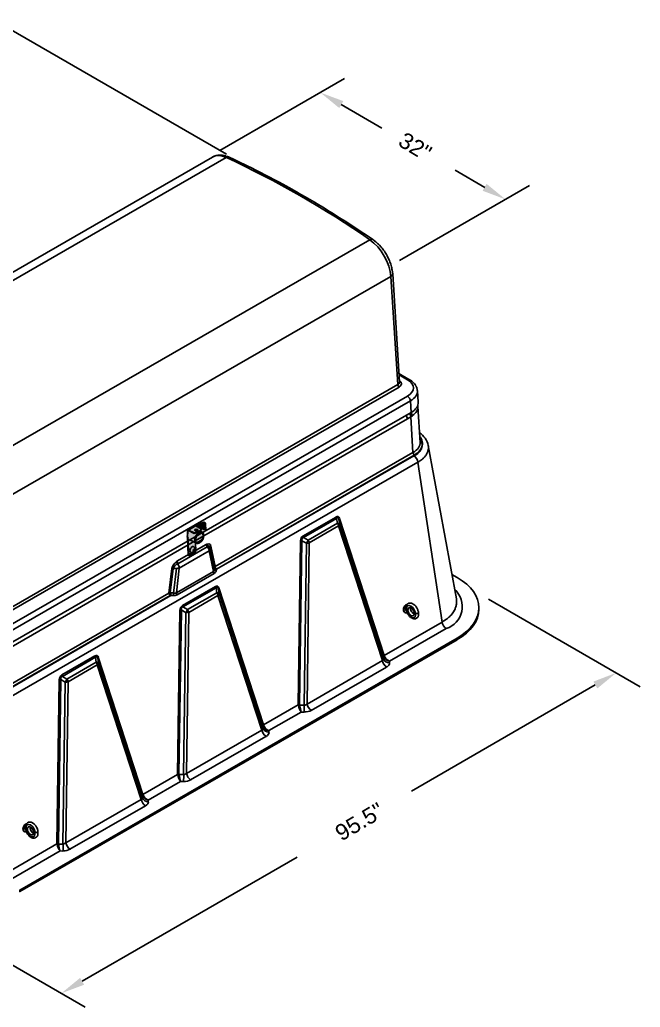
# Model space of a CAD drawing. Header units: feet. Extents: x -689 to 11593, y -511 to 1546.
# Drawn here: x 298.7 to 376, y -511.4 to -388.4 of the extents above; entities that cross this region are included whole.
import ezdxf

# ---------------------------------------------------------------- set-up
doc = ezdxf.new("R2010")
doc.units = ezdxf.units.FT
doc.header["$MEASUREMENT"] = 0
for name, color, linetype in [('DIMENSIONS', 1, 'Continuous'), ('EQUIPMENT', 6, 'Continuous'), ('PDF2_0', 7, 'Continuous'), ('PDF2_THIN', 7, 'Continuous'), ('TEXT', 1, 'Continuous')]:
    doc.layers.add(name, color=color, linetype=linetype)
doc.styles.add('NEI-A', font='arial.ttf')

msp = doc.modelspace()

# ---------------------------------------------------------------- linework, layer by layer
at = {"layer": 'DIMENSIONS'}
for points in [[(324.45208, -405.13833), (295.42066, -388.37114)], [(323.62836, -404.68071), (339.15083, -395.71136)], [(338.74813, -398.93301), (343.80025, -401.86178)], [(356.61361, -409.25691), (352.93435, -407.13356)], [(346.01513, -418.3544), (362.19657, -409.01895)], [(357.10784, -460.58357), (375.99839, -471.49323)], [(370.39712, -471.25527), (347.47951, -484.48964)], [(306.45846, -508.17605), (333.23838, -492.7268)], [(306.84286, -511.416), (294.87152, -504.49679), (287.09198, -500.01211)]]:
    msp.add_lwpolyline(points, dxfattribs=at)
for points in [[(339.00439, -398.512), (338.49186, -399.37232), (336.14884, -397.45032)], [(356.85157, -408.8176), (356.35734, -409.67792), (359.21289, -410.75791)], [(370.15916, -470.83426), (370.65339, -471.69459), (372.99641, -469.75428)], [(306.20219, -507.75504), (306.69642, -508.61537), (303.85918, -509.67705)]]:
    msp.add_solid(points, dxfattribs=at)
at = {"layer": 'EQUIPMENT'}
for points in [[(267.96346, -437.00699), (322.71312, -405.48613), (322.78634, -405.44952), (322.84125, -405.41291), (322.89617, -405.3946), (322.95108, -405.35799), (323.0243, -405.33969), (323.13413, -405.30308), (323.20735, -405.28477), (323.26226, -405.26647), (323.33548, -405.26647), (323.3904, -405.24816), (323.51853, -405.24816), (323.59175, -405.22986), (323.71988, -405.22986), (323.7931, -405.24816), (323.92124, -405.24816), (323.99446, -405.26647), (324.04937, -405.26647), (324.12259, -405.28477), (324.1775, -405.30308), (324.25072, -405.32138), (324.32394, -405.32138), (324.37886, -405.35799), (324.5253, -405.3946), (324.58021, -405.41291), (324.65343, -405.44952), (324.70834, -405.46782), (324.78156, -405.50443), (325.33071, -405.7607), (325.89816, -406.01696), (326.99644, -406.56611), (327.56389, -406.84068), (328.11304, -407.11525), (328.68049, -407.38982), (329.22963, -407.6827), (329.79708, -407.97558), (330.34622, -408.26846), (330.91367, -408.57964), (331.46281, -408.87251), (332.59771, -409.49488), (333.14686, -409.80606), (333.71431, -410.13554), (334.26345, -410.44673), (335.39835, -411.1057), (335.94749, -411.43519), (336.51494, -411.78298), (337.06408, -412.13077), (337.63153, -412.46025), (338.19898, -412.82635), (338.74813, -413.17414), (339.31557, -413.52193), (339.86472, -413.88803), (340.43217, -414.25412), (340.98131, -414.62022), (341.54876, -415.00462), (342.11621, -415.37072), (342.66535, -415.75512), (342.79349, -415.84664), (342.90331, -415.93817), (343.03145, -416.02969), (343.14128, -416.12121), (343.26941, -416.23104), (343.37924, -416.34087), (343.48907, -416.4507), (343.70873, -416.70697), (343.81855, -416.8168), (343.91008, -416.96324), (344.0016, -417.09137), (344.11143, -417.2195), (344.20296, -417.36594), (344.29448, -417.49407), (344.3677, -417.64051), (344.45922, -417.78695), (344.67888, -418.22627), (344.73379, -418.3727), (344.80701, -418.53745), (344.91684, -418.83032), (344.95345, -418.97676), (344.99006, -419.14151), (345.04498, -419.28794), (345.06328, -419.43438), (345.09989, -419.58082), (345.15481, -420.02014), (345.99683, -433.52908)], [(269.70242, -437.0436), (324.41547, -405.54104)], [(342.29926, -415.79173), (287.58621, -447.29429)], [(345.92361, -432.4674), (347.24155, -433.2179), (347.35138, -433.27281), (347.53443, -433.41925), (347.57104, -433.45586), (347.62595, -433.49247), (347.66256, -433.52908), (347.69917, -433.56569), (347.75409, -433.6023), (347.82731, -433.67552), (347.86392, -433.71213), (347.90053, -433.76704), (347.91883, -433.80365), (347.95544, -433.84026), (347.99205, -433.89518), (348.01035, -433.93178), (348.04696, -433.9867), (348.06527, -434.02331), (348.08357, -434.07822), (348.12018, -434.13314), (348.13849, -434.16975), (348.1751, -434.27958), (348.1751, -434.33449), (348.1934, -434.3711), (348.21171, -434.42601), (348.21171, -434.53584), (348.23001, -434.59076), (348.32154, -436.03684)], [(345.94191, -432.63214), (346.98529, -433.2362)], [(290.25871, -466.20315), (345.94191, -434.13314)], [(346.98529, -435.26804), (292.23563, -466.80721)], [(348.26662, -436.40293), (348.28493, -436.47615), (348.28493, -436.54937), (348.5595, -441.03405)], [(292.40037, -469.51632), (292.5102, -469.4614), (292.54681, -469.42479), (292.60172, -469.40649), (293.04104, -469.15022), (319.67452, -453.8108), (346.98529, -438.08697), (347.18664, -437.95884), (347.4063, -437.83071), (347.46121, -437.8124), (347.49782, -437.77579), (347.55273, -437.75749), (347.60765, -437.72088)], [(347.4063, -437.83071), (347.68087, -442.29708), (323.0243, -456.5016), (322.49346, -453.95724)], [(293.46205, -475.08098), (348.28493, -443.5052), (348.46797, -443.39537), (348.54119, -443.34045), (348.63272, -443.28554), (348.85237, -443.12079), (348.90729, -443.04758), (348.98051, -442.99266), (349.10864, -442.86453), (349.16356, -442.80961), (349.21847, -442.73639), (349.25508, -442.68148), (349.30999, -442.60826), (349.3466, -442.53504), (349.38321, -442.48013), (349.49304, -442.26047), (349.51135, -442.20555), (349.54796, -442.13234), (349.58457, -441.9859), (349.58457, -441.91268), (349.60287, -441.83946), (349.60287, -441.49167), (349.58457, -441.41845), (353.08078, -460.51035), (353.09909, -460.62018), (353.09909, -460.71171), (353.11739, -460.82154), (353.11739, -460.91306), (353.09909, -461.00458), (353.09909, -461.11441), (353.08078, -461.20594), (353.06248, -461.31577), (353.04417, -461.40729), (353.02587, -461.51712), (352.95265, -461.70017), (352.91604, -461.81), (352.64147, -462.26762), (352.42181, -462.54219), (352.33029, -462.63371), (352.25707, -462.72524), (352.16554, -462.79845), (352.07402, -462.88998), (351.96419, -462.9632), (351.87267, -463.05472), (351.54318, -463.27438), (351.41505, -463.3476), (351.30522, -463.42082), (344.07482, -467.57601), (338.51016, -450.49763)], [(351.30522, -463.42082), (348.28493, -443.5052)], [(338.08915, -450.33289), (333.97057, -452.71251)], [(344.01991, -467.74075), (344.03821, -468.07024), (338.54677, -451.21152), (338.43694, -450.62576), (344.0016, -467.70414)], [(318.37488, -456.15381), (322.03584, -454.03046)], [(333.65939, -453.29826), (333.36651, -473.74472), (329.04658, -476.23418), (323.48192, -459.1558)], [(318.19183, -459.77816), (318.55793, -456.70296), (322.27381, -454.56129), (322.80464, -457.12397)], [(317.62439, -456.73957), (317.25829, -459.81477), (292.60172, -474.0193), (292.60172, -469.40649)], [(352.53164, -457.49006), (353.19061, -457.87446)], [(292.78477, -474.31217), (317.44134, -460.12595), (317.51456, -460.12595), (292.94952, -474.27556)], [(323.06091, -458.99106), (318.94233, -461.37068)], [(347.99205, -462.34083), (348.1934, -462.34083), (348.26662, -462.30422), (348.30323, -462.30422), (348.32154, -462.28592), (348.32154, -462.26762), (348.33984, -462.26762), (348.35815, -462.24931), (348.35815, -462.12118), (348.33984, -462.04796), (348.30323, -461.97474), (348.28493, -461.88321), (348.1751, -461.66356), (348.06527, -461.51712), (348.02866, -461.4439), (347.97374, -461.38898), (347.90053, -461.33407), (347.84561, -461.27916), (347.7907, -461.22424), (347.49782, -461.0778), (347.46121, -461.0778), (347.4246, -461.0595), (347.24155, -461.0595), (347.20494, -461.0778), (347.16833, -461.0778), (347.02189, -461.15102), (346.96698, -461.20594), (346.91207, -461.26085), (346.89376, -461.29746), (346.87546, -461.31577), (346.85715, -461.35238), (346.85715, -461.38898), (346.82054, -461.4622), (346.82054, -461.53542), (346.80224, -461.57203)], [(318.63115, -461.95643), (318.33827, -482.4029), (314.01834, -484.89235), (308.45368, -467.81397)], [(318.52132, -482.38459), (318.8142, -461.93813), (319.38165, -462.24931), (319.08877, -482.4212), (318.52132, -482.4212)], [(346.6741, -462.24931), (346.71071, -462.26762)], [(346.80224, -461.57203), (346.80224, -461.73678), (346.82054, -461.79169), (346.82054, -461.8466), (346.83885, -461.88321), (346.83885, -462.01135), (346.85715, -462.01135), (346.87546, -462.06626), (346.89376, -462.15779), (347.00359, -462.37744), (347.0585, -462.45066), (347.09511, -462.52388), (347.15003, -462.5971), (347.20494, -462.65202), (347.25986, -462.72524), (347.31477, -462.78015), (347.38799, -462.83506), (347.44291, -462.87167), (347.66256, -462.9815), (347.69917, -462.9815), (347.73578, -462.99981), (347.809, -462.99981), (347.84561, -463.01811), (347.88222, -463.01811), (347.91883, -462.99981), (347.99205, -462.99981), (348.1751, -462.90828), (348.24832, -462.83506), (348.28493, -462.79845), (348.32154, -462.72524), (348.32154, -462.68863), (348.33984, -462.67032), (348.35815, -462.63371), (348.35815, -462.5971), (348.37645, -462.56049), (348.37645, -462.28592), (348.35815, -462.1944)], [(346.80224, -461.68186), (346.83885, -461.71847), (346.83885, -461.73678), (346.85715, -461.73678), (346.87546, -461.75508), (346.85715, -461.91982), (346.93037, -462.10287), (346.91207, -462.10287), (346.89376, -462.08457), (346.87546, -462.08457), (346.87546, -462.06626)], [(355.89972, -461.8466), (355.89972, -461.64525)], [(308.03267, -467.64923), (303.91409, -470.01055)], [(334.99564, -474.44031), (344.386, -469.02209)], [(303.60291, -470.6146), (303.31003, -491.06107), (296.09794, -495.21626), (293.46205, -475.08098)], [(319.9674, -483.08017), (329.35776, -477.68026)], [(314.69562, -485.82589), (314.69562, -485.60624), (318.72267, -483.29983), (319.08877, -483.29983)], [(304.93916, -491.73834), (314.32952, -486.33843)], [(299.39281, -488.86449), (299.39281, -489.08415), (299.41111, -489.13906), (299.41111, -489.19398), (299.42941, -489.21228), (299.42941, -489.32211), (299.44772, -489.37702), (299.46602, -489.45024), (299.50263, -489.54177), (299.52094, -489.61499), (299.57585, -489.68821), (299.64907, -489.83464), (299.7589, -489.98108), (299.81382, -490.036), (299.86873, -490.09091), (299.94195, -490.14583), (299.99686, -490.20074), (300.17991, -490.29226), (300.21652, -490.29226), (300.28974, -490.32887), (300.5094, -490.32887), (300.54601, -490.31057), (300.58262, -490.31057), (300.72906, -490.23735), (300.74736, -490.20074), (300.78397, -490.18244), (300.80227, -490.14583), (300.83888, -490.12752), (300.9121, -489.98108), (300.9121, -489.94447), (300.93041, -489.90786), (300.93041, -489.87125), (300.94871, -489.83464), (300.94871, -489.52346), (300.93041, -489.45024), (300.9121, -489.35872), (300.8938, -489.2855), (300.87549, -489.19398), (300.76567, -488.97432), (300.72906, -488.88279), (300.67414, -488.82788), (300.56431, -488.68144), (300.5094, -488.62653), (300.45448, -488.57161), (300.41787, -488.55331), (300.39957, -488.5167), (300.17991, -488.40687), (300.16161, -488.38856), (300.125, -488.37026), (300.08839, -488.37026), (300.03347, -488.35196), (299.85043, -488.35196), (299.81382, -488.37026), (299.77721, -488.37026), (299.63077, -488.44348), (299.52094, -488.55331), (299.50263, -488.58992), (299.48433, -488.60822), (299.42941, -488.71805), (299.42941, -488.75466), (299.41111, -488.79127), (299.41111, -488.82788), (299.39281, -488.86449)], [(299.30128, -489.57838), (299.26467, -489.56007)], [(299.39281, -488.97432), (299.41111, -488.99262), (299.41111, -489.01093), (299.42941, -489.02923), (299.44772, -489.02923), (299.46602, -489.04754), (299.44772, -489.21228), (299.50263, -489.39533), (299.44772, -489.39533), (299.44772, -489.37702)], [(300.94871, -489.54177), (300.93041, -489.54177), (300.93041, -489.56007), (300.8938, -489.59668), (300.87549, -489.61499), (300.83888, -489.61499), (300.76567, -489.6516), (300.60092, -489.6516), (300.58262, -489.63329), (300.56431, -489.63329)]]:
    msp.add_lwpolyline(points, dxfattribs=at)
for points in [[(344.93515, -420.34962), (345.77717, -433.84026), (290.09397, -465.91027), (290.05736, -451.94371)], [(347.44291, -437.31817), (319.67452, -453.29826), (292.60172, -468.89395), (292.58342, -467.39296), (347.35138, -435.87209)], [(334.04379, -452.89556), (338.16237, -450.51593), (338.2539, -451.10169), (334.61124, -453.20674)], [(338.40033, -451.44948), (343.87347, -468.21668), (334.48311, -473.6349), (334.75768, -453.55453)], [(319.01555, -461.53542), (323.13413, -459.1741), (323.22565, -459.75986), (319.583, -461.86491)], [(323.37209, -460.10765), (328.84523, -476.87485), (319.45487, -482.27476), (319.72944, -462.2127)], [(353.19061, -465.61739), (298.67892, -497.01013), (298.67892, -496.80877), (353.19061, -465.41604)], [(303.98731, -470.19359), (308.10589, -467.81397), (308.21572, -468.41803), (304.55476, -470.52308)], [(308.34385, -468.76582), (313.81699, -485.53302), (304.42663, -490.93293), (304.7012, -470.87087)]]:
    msp.add_lwpolyline(points, close=True, dxfattribs=at)
for points in [[(348.50458, -440.24694, -0.527271448), (347.77239, -442.69978), (323.18905, -456.84939), (323.18905, -456.81278), (347.84561, -442.60826)], [(321.90771, -453.77419), (318.26505, -455.84263, 0.028323023), (318.20103, -455.88327)], [(318.21014, -456.73957), (317.84404, -459.83308), (318.0637, -459.83308), (318.11862, -459.81477), (318.15523, -459.81477), (318.19183, -459.77816), (322.80464, -457.12397), (322.82295, -457.12397), (322.85956, -457.08736), (322.87786, -457.08736), (322.87786, -457.06905), (322.89617, -457.05075), (322.91447, -457.01414), (322.93278, -456.99583), (322.95108, -456.95922), (322.95108, -456.886), (322.42024, -454.30503), (322.42024, -454.08537), (322.95108, -456.62974), (322.95108, -456.66635, 0.009284849), (322.95393, -456.86326)], [(317.51904, -460.09918, -0.014696135), (317.51456, -459.79647), (317.44134, -459.79647), (317.80743, -456.73957), (318.30166, -456.73957)], [(317.78913, -460.10765, 0.185677655), (318.28336, -460.01612), (322.91447, -457.36193), (322.95108, -457.32532), (322.98769, -457.30701), (323.06091, -457.2338), (323.07922, -457.19719), (323.09752, -457.17888), (323.09752, -457.16058), (323.13413, -457.12397), (323.13413, -457.08736), (323.15244, -457.06905), (323.15244, -457.03244)], [(344.7521, -468.50955), (344.7521, -468.3082), (351.81775, -464.22623, 0.583487377), (352.86113, -459.35715)], [(346.79938, -461.602, 0.185359992), (346.71888, -461.83166, -0.185359992)], [(303.50378, -491.06106, -0.031673403), (303.49308, -491.02446), (303.78596, -470.57799), (304.35341, -470.90748), (304.06053, -491.07937), (303.49308, -491.07937)], [(329.72386, -477.16772), (329.72386, -476.94806), (333.75091, -474.64166), (334.11701, -474.64166, 0.004659653), (334.13707, -473.77051, 0.191702723), (334.49123, -473.62185)], [(299.39852, -488.90369, 0.190023372), (299.30896, -489.13576, -0.190023372)], [(304.06949, -491.93258, 0.004659653), (304.08059, -491.06854, 0.191702723), (304.43475, -490.91988)], [(278.7633, -491.5919), (279.12939, -491.5919), (286.81741, -496.02167, 0.239253127), (296.61048, -496.02167), (303.69443, -491.9397), (304.06053, -491.958)]]:
    msp.add_lwpolyline(points, format="xyb", dxfattribs=at)
for points in [[(333.54956, -473.72642), (333.82413, -453.27996), (334.40989, -453.60944), (334.11701, -473.76303), (333.54956, -473.76303, -0.031673403)], [(328.99167, -476.38062), (329.00997, -476.7101), (323.51853, -459.86969), (323.42701, -459.28393), (328.99167, -476.36231, -0.004941487)], [(313.96343, -485.03879), (313.98173, -485.36827), (308.49029, -468.52786), (308.39877, -467.9238), (313.96343, -485.00218, -0.004941487)]]:
    msp.add_lwpolyline(points, format="xyb", close=True, dxfattribs=at)
for centre, radius, start, end in [((271.70252, -518.27213), 124.45845, 55.4321882, 64.936251), ((347.05352, -441.98902), 2.59456, 12.7037916, 56.4807858), ((332.04222, -452.06736), 2.81591, 327.2296316, 336.3559344), ((325.53786, -457.41135), 2.39848, 166.0057177, 170.3097736), ((322.7383, -459.87784), 5.29711, 179.0269781, 182.3948416), ((317.54121, -461.88385), 2.09715, 81.4535368, 90.1947355), ((317.71935, -462.21318), 2.10716, 87.4506373, 95.0120802), ((317.01398, -460.72553), 2.81591, 327.2296316, 336.3559344), ((346.90301, -461.76393), 0.24743, 249.6404045, 258.6602142), ((346.92499, -461.74357), 0.17428, 243.0082306, 252.1585375), ((351.9792, -465.50075), 8.15869, 194.6473968, 195.0331235), ((342.31607, -468.22644), 1.78183, 16.2458518, 17.378348), ((301.98574, -469.3837), 2.81591, 327.2296316, 336.3559344), ((333.92941, -473.71167), 0.56285, 181.9738513, 187.9358151), ((336.95096, -474.15892), 8.15869, 194.6473968, 195.0331235), ((319.10422, -481.90241), 0.52087, 270.1264971, 313.5348861), ((318.91948, -482.36984), 0.56285, 181.9738513, 187.935815), ((318.83864, -482.36948), 0.30843, 178.962375, 186.2189582), ((272.74684, -482.24714), 46.36227, 358.7303639, 359.79827), ((321.92272, -482.81709), 8.15869, 194.6473968, 195.0331235), ((299.49321, -489.07581), 0.24626, 249.355486, 256.9622187), ((299.50265, -489.02686), 0.17971, 241.4416892, 250.4058007), ((303.89124, -491.02801), 0.56285, 181.9738513, 187.935815)]:
    msp.add_arc(centre, radius, start, end, dxfattribs=at)
for points in [[(324.42379, -405.53044), (323.77996, -405.23264), (323.18477, -405.21039), (322.73829, -405.46743)], [(324.79064, -405.49964), (324.6824, -405.4496), (324.54978, -405.46225), (324.41811, -405.53517)], [(344.92753, -420.34765), (344.83344, -418.70484), (343.70892, -416.75663), (342.29642, -415.78928)], [(342.67166, -415.75618), (342.58092, -415.69419), (342.44549, -415.7065), (342.29814, -415.79011)], [(344.93752, -420.34849), (345.08262, -420.25791), (345.1608, -420.13884), (345.15337, -420.01973)], [(345.77999, -433.82757), (345.78527, -433.93733), (345.8626, -434.06794), (345.95488, -434.12294)], [(345.79299, -433.83044), (345.94188, -433.7478), (346.02213, -433.63307), (346.01456, -433.51371)], [(345.96135, -434.12775), (346.33801, -433.90924), (346.35166, -433.55861), (345.99236, -433.33156)], [(347.24473, -433.21132), (347.17972, -433.17406), (347.09119, -433.18394), (346.99847, -433.23882)], [(347.00509, -435.26504), (347.97937, -434.70264), (347.97935, -433.7938), (347.00503, -433.23418)], [(347.34551, -435.87204), (347.33605, -435.64771), (347.17848, -435.3817), (346.98914, -435.27042)], [(347.36758, -435.86005), (347.9579, -435.51571), (348.27615, -435.04793), (348.24625, -434.56856)], [(347.45926, -437.30197), (348.04958, -436.96158), (348.36783, -436.49594), (348.33791, -436.01639)], [(347.61517, -437.70221), (348.08282, -437.37404), (348.32688, -436.95999), (348.30135, -436.53809)], [(346.98097, -438.07573), (346.97536, -437.94257), (346.89864, -437.78465), (346.79042, -437.68352)], [(347.41841, -437.83876), (347.41358, -437.70332), (347.33622, -437.54248), (347.22714, -437.44112)], [(347.60863, -437.71251), (347.602, -437.58105), (347.51929, -437.42924), (347.40254, -437.33427)], [(347.86544, -442.58879), (348.81615, -442.03917), (349.08197, -441.20805), (348.53399, -440.49858)], [(347.69709, -442.29108), (348.28667, -441.95396), (348.60493, -441.4906), (348.57597, -441.01153)], [(347.68367, -442.30221), (347.68872, -442.41185), (347.76588, -442.54255), (347.85817, -442.59782)], [(348.29887, -443.4856), (348.25491, -443.17039), (348.03724, -442.83418), (347.78251, -442.68805)], [(338.51801, -450.49126), (338.44784, -450.27462), (338.29123, -450.21347), (338.09589, -450.32645)], [(338.11325, -450.33082), (338.12206, -450.38781), (338.14823, -450.44943), (338.18598, -450.50214)], [(338.46089, -450.60428), (338.40544, -450.41807), (338.29877, -450.37681), (338.17339, -450.49309)], [(338.40702, -451.44525), (338.3896, -451.32885), (338.33651, -451.20319), (338.25944, -451.09593)], [(338.5483, -451.20252), (338.51451, -451.1411), (338.40958, -451.09981), (338.26548, -451.09122)], [(338.4117, -451.44081), (338.50136, -451.36554), (338.55047, -451.27979), (338.54824, -451.20245)], [(338.53105, -450.5001), (338.48694, -450.53676), (338.46268, -450.57841), (338.46362, -450.61588)], [(333.9793, -452.70383), (333.78566, -452.8153), (333.66959, -453.03292), (333.66646, -453.29035)], [(333.97637, -452.71044), (333.98518, -452.76743), (334.01134, -452.82906), (334.0491, -452.88176)], [(321.91051, -453.76101), (321.91448, -453.84727), (321.96374, -453.94968), (322.03343, -454.0166)], [(322.07331, -453.70243), (322.02102, -453.71134), (321.96667, -453.73149), (321.91236, -453.76209)], [(322.13694, -453.99482), (322.10241, -454.00077), (322.0665, -454.01417), (322.03061, -454.03448)], [(322.28628, -454.54394), (322.2792, -454.36765), (322.17908, -454.15891), (322.03642, -454.02298)], [(322.07607, -453.70734), (322.0561, -453.80323), (322.08379, -453.91389), (322.14516, -453.98353)], [(322.50274, -453.92798), (322.4644, -453.74115), (322.30478, -453.65434), (322.07676, -453.69629)], [(322.43811, -454.07145), (322.41073, -453.95074), (322.3022, -453.92021), (322.14846, -453.98995)], [(322.43246, -454.28842), (322.40656, -454.15321), (322.30035, -454.03711), (322.149, -453.97856)], [(322.49364, -453.95043), (322.4482, -453.9858), (322.42292, -454.02912), (322.42337, -454.07085)], [(333.83697, -453.28001), (333.77144, -453.27887), (333.70821, -453.28646), (333.66119, -453.30109)], [(334.05509, -452.88342), (333.88601, -452.93404), (333.80917, -453.07843), (333.84798, -453.27256)], [(334.41146, -453.59104), (334.54494, -453.59337), (334.67375, -453.57729), (334.76955, -453.54635)], [(334.76436, -453.5503), (334.74694, -453.4339), (334.69386, -453.30824), (334.61678, -453.20098)], [(322.28959, -454.53507), (322.38204, -454.46248), (322.43336, -454.37344), (322.43227, -454.28755)], [(318.2114, -455.88736), (317.90467, -456.11397), (317.67691, -456.45256), (317.64245, -456.73318)], [(318.38824, -456.14182), (318.07932, -456.29369), (317.85126, -456.52231), (317.81854, -456.71294)], [(318.21182, -455.88462), (318.22735, -455.97652), (318.30126, -456.08857), (318.38671, -456.14974)], [(318.28616, -455.82945), (318.29074, -455.92877), (318.35491, -456.04724), (318.438, -456.10976)], [(318.57041, -456.6856), (318.56354, -456.51471), (318.46915, -456.31268), (318.33242, -456.17622)], [(323.02448, -456.49479), (322.97904, -456.53016), (322.95376, -456.57348), (322.95421, -456.61522)], [(323.0271, -456.48843), (323.03216, -456.59807), (323.10932, -456.72877), (323.20161, -456.78404)], [(317.81441, -456.73876), (317.74926, -456.73256), (317.687, -456.7373), (317.64134, -456.75194)], [(318.32158, -456.70971), (318.41816, -456.71063), (318.50662, -456.69887), (318.57585, -456.67591)], [(322.82575, -457.11079), (322.82918, -457.18512), (322.8664, -457.27257), (322.92285, -457.3389)], [(322.95406, -456.61594), (322.97288, -456.71841), (323.07644, -456.79416), (323.19814, -456.79448)], [(322.95406, -456.67086), (322.97288, -456.77333), (323.07644, -456.84908), (323.19814, -456.8494)], [(322.95406, -456.87059), (322.97045, -456.94472), (323.05294, -457.00199), (323.15846, -457.01251)], [(323.48977, -459.14943), (323.4196, -458.93279), (323.26299, -458.87164), (323.06765, -458.98462)], [(353.18956, -465.40911), (356.80311, -463.32533), (356.80311, -459.94687), (353.18956, -457.86309)], [(317.44832, -459.79567), (317.38316, -459.78946), (317.3209, -459.7942), (317.27524, -459.80884)], [(317.27939, -459.8016), (317.28445, -459.91123), (317.36161, -460.04194), (317.4539, -460.09721)], [(317.84476, -459.82339), (317.82537, -459.91775), (317.81053, -460.03213), (317.80798, -460.10682)], [(318.19463, -459.78329), (318.19806, -459.85762), (318.23528, -459.94507), (318.29173, -460.0114)], [(323.08501, -458.98899), (323.09382, -459.04598), (323.11999, -459.1076), (323.15774, -459.16031)], [(323.43265, -459.26245), (323.3772, -459.07624), (323.27053, -459.03498), (323.14515, -459.15126)], [(323.37878, -460.10342), (323.36136, -459.98702), (323.30827, -459.86136), (323.2312, -459.7541)], [(323.52006, -459.86069), (323.48627, -459.79927), (323.38134, -459.75798), (323.23724, -459.74939)], [(323.38346, -460.09898), (323.47312, -460.02371), (323.52223, -459.93796), (323.51999, -459.86062)], [(323.50281, -459.15827), (323.4587, -459.19493), (323.43444, -459.23658), (323.43538, -459.27405)], [(318.95106, -461.362), (318.75742, -461.47348), (318.64135, -461.69109), (318.63822, -461.94852)], [(318.96643, -461.35031), (318.97524, -461.4073), (319.00141, -461.46892), (319.03916, -461.52163)], [(346.92744, -461.24323), (346.74414, -461.26463), (346.56607, -461.45984), (346.50604, -461.70519)], [(346.90041, -461.27593), (346.75974, -461.32295), (346.63104, -461.46564), (346.56573, -461.647)], [(347.39274, -461.42005), (347.09601, -461.26499), (346.86691, -461.40432), (346.86897, -461.73861)], [(318.80873, -461.91987), (318.7432, -461.91874), (318.67997, -461.92632), (318.63295, -461.94096)], [(319.02685, -461.52328), (318.85777, -461.57391), (318.78093, -461.71829), (318.81974, -461.91243)], [(319.38322, -462.24921), (319.5167, -462.25154), (319.64551, -462.23546), (319.74131, -462.20452)], [(319.73612, -462.20847), (319.7187, -462.09207), (319.66562, -461.96642), (319.58854, -461.85915)], [(346.50604, -461.70519), (346.44601, -461.95054), (346.52153, -462.17443), (346.68477, -462.23502)], [(346.56573, -461.647), (346.50042, -461.82835), (346.50913, -462.01882), (346.5884, -462.14231)], [(346.5884, -462.14231), (346.66766, -462.2658), (346.80455, -462.30219), (346.94439, -462.23694)], [(346.71888, -461.83166), (346.72248, -461.91232), (346.75969, -461.97466), (346.81693, -461.99591)], [(346.93073, -462.09526), (347.0452, -462.47182), (347.35307, -462.81311), (347.63462, -462.87554)], [(347.16073, -461.65407), (347.00981, -461.74639), (347.0179, -462.03445), (347.17879, -462.29748)], [(347.72532, -461.96318), (347.56443, -461.70014), (347.31165, -461.56175), (347.16073, -461.65407)], [(347.17879, -462.29748), (347.33969, -462.56051), (347.59246, -462.69891), (347.74338, -462.60659)], [(347.3682, -461.63235), (347.34881, -461.76642), (347.39433, -461.93977), (347.48998, -462.09613)], [(347.99315, -462.32608), (347.95209, -461.97141), (347.68947, -461.57512), (347.39274, -461.42005)], [(347.48998, -462.09613), (347.58562, -462.25249), (347.71921, -462.37196), (347.84741, -462.41576)], [(347.63462, -462.87554), (347.91617, -462.93796), (348.07484, -462.70012), (347.99738, -462.33176)], [(347.74338, -462.60659), (347.8943, -462.51427), (347.88622, -462.22621), (347.72532, -461.96318)], [(353.18956, -465.61047), (354.92485, -464.6098), (355.89972, -463.25261), (355.89972, -461.83745)], [(351.30958, -463.42211), (351.35354, -463.73731), (351.57121, -464.07352), (351.82594, -464.21966)], [(308.47983, -467.78929), (308.40966, -467.57265), (308.25305, -467.5115), (308.05771, -467.62448)], [(308.05677, -467.62885), (308.06558, -467.68584), (308.09174, -467.74747), (308.1295, -467.80017)], [(308.40441, -467.92062), (308.34896, -467.73441), (308.24229, -467.69315), (308.1169, -467.80943)], [(308.35054, -468.76159), (308.33312, -468.64519), (308.28003, -468.51953), (308.20295, -468.41227)], [(308.49182, -468.51886), (308.45803, -468.45744), (308.3531, -468.41615), (308.209, -468.40756)], [(308.35521, -468.75715), (308.44488, -468.68188), (308.49399, -468.59613), (308.49175, -468.51879)], [(308.47457, -467.79814), (308.43045, -467.8348), (308.4062, -467.87644), (308.40714, -467.91392)], [(343.87783, -468.21796), (343.92179, -468.53317), (344.13946, -468.86938), (344.39419, -469.01552)], [(343.88725, -468.2006), (343.99252, -468.17643), (344.05057, -468.12119), (344.04862, -468.04704)], [(344.09571, -467.57848), (344.0516, -467.61514), (344.02734, -467.65679), (344.02828, -467.69426)], [(344.09736, -467.6286), (344.05342, -467.66137), (344.02853, -467.69775), (344.02799, -467.72996)], [(344.03169, -467.72135), (344.11937, -468.00395), (344.41913, -468.23744), (344.76173, -468.28999)], [(344.04462, -468.05925), (344.13063, -468.32766), (344.42498, -468.51259), (344.76147, -468.50962)], [(344.10046, -467.61716), (344.18138, -467.91304), (344.4542, -468.19), (344.76489, -468.29167)], [(344.40617, -469.02039), (344.64448, -468.8823), (344.77545, -468.69701), (344.77026, -468.50527)], [(303.92282, -470.02017), (303.72918, -470.13165), (303.61311, -470.34926), (303.60998, -470.60669)], [(303.93819, -470.00848), (303.947, -470.06547), (303.97316, -470.12709), (304.01092, -470.1798)], [(303.79879, -470.57804), (303.73326, -470.57691), (303.67003, -470.58449), (303.62301, -470.59913)], [(303.99861, -470.18146), (303.82953, -470.23208), (303.75269, -470.37646), (303.7915, -470.5706)], [(304.35498, -470.90738), (304.48846, -470.90971), (304.61727, -470.89363), (304.71307, -470.86269)], [(304.70788, -470.86664), (304.69046, -470.75024), (304.63738, -470.62459), (304.5603, -470.51732)], [(334.48747, -473.61788), (334.53142, -473.93309), (334.74909, -474.2693), (335.00383, -474.41543)], [(333.56239, -473.72647), (333.49687, -473.72533), (333.43364, -473.73292), (333.38661, -473.74755)], [(333.56276, -473.76219), (333.49864, -473.76815), (333.43664, -473.78236), (333.39, -473.80178)], [(333.39605, -473.7877), (333.44069, -474.1011), (333.59104, -474.4432), (333.7622, -474.62085)], [(333.57194, -473.74676), (333.59605, -474.06572), (333.67465, -474.4252), (333.76338, -474.62224)], [(334.12121, -474.62327), (334.4537, -474.62624), (334.77502, -474.55098), (335.01449, -474.41407)], [(328.84959, -476.85783), (328.89355, -477.17304), (329.11122, -477.50925), (329.36595, -477.65538)], [(328.859, -476.85877), (328.96428, -476.8346), (329.02233, -476.77936), (329.02038, -476.70521)], [(329.06747, -476.23665), (329.02335, -476.27331), (328.9991, -476.31496), (329.00004, -476.35243)], [(329.06912, -476.26847), (329.02518, -476.30124), (329.00029, -476.33761), (328.99975, -476.36983)], [(329.00345, -476.37952), (329.09113, -476.66212), (329.39089, -476.89561), (329.73349, -476.94816)], [(329.01638, -476.69911), (329.10239, -476.96752), (329.39674, -477.15245), (329.73323, -477.14949)], [(329.07222, -476.27533), (329.15314, -476.57121), (329.42596, -476.84817), (329.73665, -476.94984)], [(329.37793, -477.67856), (329.61624, -477.54047), (329.74721, -477.35518), (329.74202, -477.16344)], [(319.45923, -482.27605), (319.50318, -482.59126), (319.72085, -482.92747), (319.97559, -483.0736)], [(318.53415, -482.36633), (318.46863, -482.3652), (318.4054, -482.37278), (318.35837, -482.38742)], [(318.53452, -482.42036), (318.47039, -482.42632), (318.4084, -482.44053), (318.36176, -482.45995)], [(318.36781, -482.44587), (318.41245, -482.75927), (318.5628, -483.10137), (318.73396, -483.27902)], [(318.5437, -482.40493), (318.56781, -482.72389), (318.64641, -483.08337), (318.73514, -483.28041)], [(319.09297, -483.28144), (319.42546, -483.28441), (319.74678, -483.20915), (319.98625, -483.07224)], [(313.82135, -485.516), (313.8653, -485.83121), (314.08298, -486.16742), (314.33771, -486.31355)], [(313.83076, -485.51694), (313.93604, -485.49277), (313.99409, -485.43753), (313.99214, -485.36338)], [(314.03923, -484.87651), (313.99511, -484.91317), (313.97086, -484.95482), (313.9718, -484.9923)], [(314.04088, -484.92664), (313.99694, -484.95941), (313.97205, -484.99578), (313.97151, -485.028)], [(313.9752, -485.03769), (314.06289, -485.32029), (314.36265, -485.55378), (314.70525, -485.60633)], [(313.98814, -485.35728), (314.07415, -485.62569), (314.3685, -485.81062), (314.70499, -485.80766)], [(314.04397, -484.9335), (314.1249, -485.22938), (314.39772, -485.50634), (314.70841, -485.60801)], [(314.34969, -486.31843), (314.588, -486.18033), (314.71897, -485.99504), (314.71378, -485.80331)], [(299.09834, -489.00821), (299.03444, -489.25528), (299.10854, -489.48296), (299.273, -489.5449)], [(299.16287, -488.94027), (299.09275, -489.11958), (299.09556, -489.3117), (299.17016, -489.44004)], [(299.52941, -488.55343), (299.34511, -488.5682), (299.16223, -488.76114), (299.09834, -489.00821)], [(299.50527, -488.58299), (299.3646, -488.62361), (299.23298, -488.76096), (299.16287, -488.94027)], [(299.17016, -489.44004), (299.24476, -489.56839), (299.37903, -489.61208), (299.51944, -489.5537)], [(299.30896, -489.13576), (299.31058, -489.21907), (299.3478, -489.28419), (299.40638, -489.30625)], [(300.01213, -488.69581), (299.71797, -488.53932), (299.47923, -488.68429), (299.46631, -489.02727)], [(299.4985, -489.39044), (299.59775, -489.7758), (299.89485, -490.12326), (300.17776, -490.18484)], [(299.75883, -488.93165), (299.6032, -489.01578), (299.5959, -489.30387), (299.74252, -489.57511)], [(299.74252, -489.57511), (299.88915, -489.84636), (300.13417, -489.99805), (300.28981, -489.91392)], [(300.30612, -489.27046), (300.15949, -488.99921), (299.91447, -488.84752), (299.75883, -488.93165)], [(299.97807, -488.92743), (299.94632, -489.06138), (299.98171, -489.24332), (300.07201, -489.41037)], [(300.58073, -489.62014), (300.55499, -489.25659), (300.30629, -488.8523), (300.01213, -488.69581)], [(300.07201, -489.41037), (300.16231, -489.57742), (300.29514, -489.70669), (300.42461, -489.7535)], [(300.17776, -490.18484), (300.46067, -490.24641), (300.63237, -490.00097), (300.57031, -489.6237)], [(300.28981, -489.91392), (300.44544, -489.82979), (300.45274, -489.5417), (300.30612, -489.27046)], [(304.43099, -490.93422), (304.47494, -491.24943), (304.69261, -491.58564), (304.94735, -491.73178)], [(303.50591, -491.0245), (303.44039, -491.02337), (303.37716, -491.03095), (303.33013, -491.04559)], [(303.50628, -491.06023), (303.44215, -491.06619), (303.38016, -491.08039), (303.33352, -491.09982)], [(303.33957, -491.10404), (303.38421, -491.41744), (303.53456, -491.75954), (303.70572, -491.93719)], [(303.51546, -491.0631), (303.53957, -491.38206), (303.61817, -491.74154), (303.7069, -491.93858)], [(304.06472, -491.93961), (304.39721, -491.94258), (304.71854, -491.86732), (304.958, -491.73041)]]:
    msp.add_open_spline(points, degree=3, dxfattribs=at)
at = {"layer": 'PDF2_0', "lineweight": 25}
msp.add_lwpolyline([(319.66955, -455.08077), (319.72447, -455.11737), (319.79769, -455.13568), (319.88921, -455.11737), (320.01734, -455.09907), (320.10887, -455.06246), (320.2187, -455.00755), (320.32852, -454.91602), (320.42005, -454.8428), (320.51157, -454.75128), (320.56649, -454.67806), (320.6214, -454.62315), (320.58479, -453.52486), (320.76784, -453.61638), (320.84106, -453.61638), (320.95089, -453.59808), (321.02411, -453.57977), (321.09733, -453.52486), (321.15224, -453.48825), (321.22546, -453.43333), (321.29868, -453.36011), (321.40851, -453.21368), (321.44512, -453.15876), (321.50003, -453.04893), (321.57325, -452.86588), (321.59156, -452.77436), (321.60986, -452.66453), (321.57325, -452.44487), (321.57325, -452.38996), (321.53664, -452.33505), (321.48173, -452.28013), (321.84782, -452.02386), (321.82952, -451.10862), (321.71969, -451.0354), (321.60986, -450.98049), (320.58479, -451.43811), (320.56649, -451.41981), (320.49327, -451.41981), (319.61464, -451.93234), (319.57803, -451.96895), (319.55972, -452.00556), (319.57803, -452.04217), (319.57803, -452.64623), (319.55972, -452.75606), (319.57803, -452.88419), (319.59633, -452.9391)], close=True, dxfattribs=at)
at = {"layer": 'PDF2_THIN', "lineweight": 25}
for points in [[(320.49327, -451.41981), (319.61464, -451.93234)], [(319.70616, -452.00556), (320.40174, -452.38996), (320.40174, -452.31674), (319.70616, -451.95064), (320.58479, -451.43811), (321.28037, -451.80421), (321.28037, -451.87743)], [(321.60986, -450.98049), (320.58479, -451.43811), (320.56649, -451.41981), (320.49327, -451.41981)], [(320.58479, -451.43811), (320.58479, -451.41981)], [(321.48173, -452.28013), (321.84782, -452.02386), (321.82952, -451.10862), (320.80445, -451.54794)], [(321.71969, -451.54794), (321.70138, -451.52963)], [(321.82952, -451.10862), (321.71969, -451.0354)], [(321.71969, -451.54794), (321.73799, -451.54794), (321.7563, -451.56624), (321.7746, -451.58455)], [(319.61464, -451.93234), (319.57803, -451.96895), (319.55972, -452.00556), (319.57803, -452.04217), (319.57803, -452.64623), (319.55972, -452.75606), (319.57803, -452.88419), (319.59633, -452.9391)], [(319.63294, -452.06047), (319.72447, -452.02386)], [(319.63294, -452.06047), (319.63294, -452.38996)], [(320.52988, -451.98725), (320.47496, -452.04217)], [(320.52988, -451.98725), (320.54818, -451.98725), (320.56649, -451.96895), (320.6031, -451.96895)], [(320.58479, -452.07878), (320.74953, -452.07878)], [(320.73123, -453.48825), (320.71293, -453.48825), (320.69462, -453.46994), (320.67632, -453.45164), (320.65801, -453.45164), (320.65801, -453.43333), (320.63971, -453.41503), (320.63971, -453.39672), (320.6214, -453.37842), (320.6214, -453.36011), (320.6031, -453.34181), (320.58479, -453.28689), (320.58479, -453.08554), (320.6031, -453.01232), (320.6031, -452.95741), (320.6214, -452.90249), (320.63971, -452.82927), (320.67632, -452.77436), (320.69462, -452.71945), (320.80445, -452.5547), (320.89597, -452.46318), (320.93258, -452.40826), (320.9875, -452.38996), (321.02411, -452.35335), (321.07902, -452.31674), (321.11563, -452.29844), (321.17055, -452.29844), (321.18885, -452.28013), (321.31698, -452.28013), (321.33529, -452.29844), (321.35359, -452.29844)], [(320.87767, -452.00556), (320.84106, -451.98725), (320.82275, -451.98725), (320.80445, -451.96895), (320.73123, -451.96895), (320.71293, -451.95064), (320.6214, -451.95064), (320.6031, -451.96895)], [(321.50003, -452.29844), (321.42681, -452.22522), (321.15224, -452.07878), (321.15224, -452.06047)], [(321.22546, -452.04217), (321.18885, -452.02386)], [(321.20715, -452.07878), (321.18885, -452.09708)], [(321.20715, -452.09708), (321.24376, -452.06047), (321.24376, -452.00556)], [(321.20715, -452.07878), (321.22546, -452.04217)], [(321.22546, -452.04217), (321.22546, -451.98725)], [(321.24376, -451.95064), (321.26207, -451.96895), (321.26207, -451.98725), (321.24376, -452.00556)], [(321.46342, -453.12215), (321.50003, -453.06724), (321.51834, -452.99402), (321.55495, -452.9208), (321.57325, -452.86588), (321.59156, -452.79267), (321.59156, -452.48148), (321.57325, -452.44487)], [(321.50003, -453.04893), (321.57325, -452.86588), (321.59156, -452.77436), (321.60986, -452.66453), (321.57325, -452.44487), (321.57325, -452.38996), (321.53664, -452.33505), (321.48173, -452.28013)], [(321.51834, -451.85912), (321.55495, -451.85912), (321.57325, -451.87743), (321.62817, -451.87743), (321.64647, -451.85912), (321.68308, -451.85912)], [(321.57325, -452.42657), (321.55495, -452.40826), (321.55495, -452.37165), (321.51834, -452.33505), (321.51834, -452.31674)], [(321.64647, -451.80421), (321.64647, -451.73099), (321.68308, -451.69438), (321.70138, -451.65777), (321.73799, -451.65777), (321.7563, -451.67607), (321.7563, -451.74929), (321.71969, -451.73099)], [(321.68308, -451.7676), (321.64647, -451.74929)], [(321.70138, -451.80421), (321.64647, -451.7859)], [(321.64647, -451.80421), (321.70138, -451.80421)], [(321.68308, -451.69438), (321.71969, -451.71268)], [(321.7746, -451.71268), (321.7746, -451.74929), (321.71969, -451.80421), (321.70138, -451.84082), (321.68308, -451.85912)], [(321.70138, -451.80421), (321.73799, -451.7859)], [(321.71969, -451.80421), (321.7563, -451.7676)], [(321.7563, -451.74929), (321.73799, -451.7859)], [(321.7746, -451.63946), (321.7746, -451.58455)], [(321.7746, -451.63946), (321.79291, -451.65777)], [(321.7746, -451.71268), (321.79291, -451.69438), (321.79291, -451.65777)], [(319.59633, -452.9391), (319.66955, -455.08077), (319.74277, -455.11737)], [(319.72447, -455.11737), (319.65125, -453.03063)], [(319.77938, -453.14046), (320.69462, -453.57977), (320.71293, -453.59808), (320.74953, -453.59808), (320.76784, -453.61638), (320.89597, -453.61638), (320.91428, -453.59808), (320.96919, -453.59808), (320.9875, -453.57977), (321.02411, -453.57977), (321.04241, -453.56147), (321.07902, -453.54316), (321.09733, -453.52486), (321.26207, -453.41503), (321.29868, -453.36011)], [(320.58479, -453.52486), (320.6214, -454.62315)], [(320.58479, -453.52486), (320.76784, -453.61638)], [(320.84106, -453.61638), (320.95089, -453.59808), (321.02411, -453.57977), (321.09733, -453.52486)], [(321.15224, -453.48825), (321.22546, -453.43333), (321.35359, -453.3052)], [(321.29868, -453.36011), (321.40851, -453.21368), (321.44512, -453.15876)], [(321.35359, -453.3052), (321.42681, -453.19537), (321.50003, -453.04893)], [(319.66955, -455.08077), (319.72447, -455.11737), (319.79769, -455.13568), (319.88921, -455.11737), (320.01734, -455.09907), (320.10887, -455.06246), (320.2187, -455.00755), (320.32852, -454.91602), (320.42005, -454.8428), (320.51157, -454.75128), (320.56649, -454.67806), (320.6214, -454.62315)], [(320.14548, -454.73297), (320.12717, -454.73297), (320.09056, -454.75128)], [(320.14548, -454.73297), (320.18209, -454.71467), (320.20039, -454.69636), (320.2187, -454.69636)], [(320.29191, -454.64145), (320.25531, -454.67806), (320.2187, -454.69636)], [(320.29191, -454.64145), (320.31022, -454.60484)], [(320.42005, -454.4401), (320.34683, -454.58654), (320.31022, -454.60484)], [(320.42005, -454.12892), (320.43835, -454.16553), (320.43835, -454.23874), (320.45666, -454.27535), (320.45666, -454.29366), (320.43835, -454.33027), (320.43835, -454.38518)], [(320.42005, -454.4401), (320.43835, -454.38518)]]:
    msp.add_lwpolyline(points, dxfattribs=at)
msp.add_lwpolyline([(321.60986, -450.98049), (321.71969, -451.0354), (320.69462, -451.49302), (320.58479, -451.41981)], close=True, dxfattribs=at)
for points in [[(320.66323, -452.06226, -0.014539892), (320.67017, -452.08152)], [(320.70574, -452.07727, 0.011512937), (320.70002, -452.06082, -0.011512937)]]:
    msp.add_lwpolyline(points, format="xyb", dxfattribs=at)
for centre, radius, start, end in [((321.68318, -453.23118), 1.18306, 132.8400885, 170.877226), ((320.5, -452.59832), 1.03736, 312.7798986, 350.9374159)]:
    msp.add_arc(centre, radius, start, end, dxfattribs=at)
for points in [[(320.60503, -451.4199), (320.56766, -451.39951), (320.53238, -451.39661), (320.50632, -451.41179)], [(321.70966, -451.51574), (321.65172, -451.48475), (321.56416, -451.53551), (321.5141, -451.62911)], [(319.6412, -452.36643), (319.55212, -452.62573), (319.56023, -452.87257), (319.66267, -453.01984)], [(319.70809, -451.93243), (319.62666, -451.88801), (319.56388, -451.92982), (319.56787, -452.02581)], [(319.70935, -452.00909), (319.66444, -451.98334), (319.63069, -452.00595), (319.63398, -452.05961)], [(320.42076, -452.31697), (320.86888, -452.25556), (321.21918, -452.05383), (321.31136, -451.8041)], [(320.42076, -452.37188), (320.86888, -452.31047), (321.21918, -452.10874), (321.31136, -451.85902)], [(320.68138, -451.84089), (320.56519, -451.84488), (320.47283, -451.90135), (320.47509, -451.96702)], [(320.47509, -451.96702), (320.47734, -452.03269), (320.57336, -452.0827), (320.68955, -452.07871)], [(320.68138, -451.91411), (320.58665, -451.91736), (320.50484, -451.95599), (320.48152, -452.00849)], [(320.69272, -452.70013), (320.49961, -453.06116), (320.52011, -453.44854), (320.73852, -453.56536)], [(320.70886, -452.70876), (320.52529, -453.05197), (320.5463, -453.42102), (320.75579, -453.53307)], [(320.89585, -451.95257), (320.89359, -451.8869), (320.79757, -451.8369), (320.68138, -451.84089)], [(320.88725, -451.99455), (320.86039, -451.94379), (320.77611, -451.91085), (320.68138, -451.91411)], [(320.68955, -452.07871), (320.80574, -452.07472), (320.8981, -452.01825), (320.89585, -451.95257)], [(321.43783, -452.25794), (321.21943, -452.14112), (320.88583, -452.33909), (320.69272, -452.70013)], [(321.42056, -452.29022), (321.21107, -452.17817), (320.89243, -452.36555), (320.70886, -452.70876)], [(321.42046, -452.22946), (321.2743, -452.14312), (321.06689, -452.19451), (320.87875, -452.36369)], [(321.16513, -452.05536), (321.16734, -452.06035), (321.17431, -452.05683), (321.18166, -452.047)], [(321.18166, -452.047), (321.18901, -452.03717), (321.19462, -452.02388), (321.19494, -452.01549)], [(321.52442, -452.76172), (321.55612, -452.54137), (321.49206, -452.36433), (321.35711, -452.29933)], [(321.46749, -453.11453), (321.65106, -452.77133), (321.63005, -452.40227), (321.42056, -452.29022)], [(321.48363, -453.12317), (321.67674, -452.76213), (321.65623, -452.37476), (321.43783, -452.25794)], [(321.5141, -451.62911), (321.46403, -451.72271), (321.47042, -451.82371), (321.52836, -451.85471)], [(321.70247, -451.71752), (321.69531, -451.73089), (321.69313, -451.74366), (321.69759, -451.74605)], [(321.69759, -451.74605), (321.70204, -451.74843), (321.71145, -451.73952), (321.71861, -451.72615)], [(321.72349, -451.69762), (321.71903, -451.69524), (321.70962, -451.70415), (321.70247, -451.71752)], [(321.71861, -451.72615), (321.72576, -451.71278), (321.72794, -451.70001), (321.72349, -451.69762)], [(320.43903, -454.12393), (320.38873, -453.99761), (320.25611, -453.97339), (320.122, -454.06603)], [(320.51508, -453.0436), (320.47879, -453.29401), (320.55118, -453.49506), (320.70413, -453.56871)], [(320.72708, -453.47722), (320.85606, -453.55339), (321.03887, -453.5084), (321.20456, -453.35972)], [(320.73852, -453.56536), (320.95692, -453.68218), (321.29052, -453.4842), (321.48363, -453.12317)], [(320.75579, -453.53307), (320.96527, -453.64513), (321.28391, -453.45774), (321.46749, -453.11453)], [(319.73704, -455.11616), (319.89226, -455.14519), (320.07421, -455.09486), (320.25391, -454.97318)], [(319.88668, -454.50547), (319.88391, -454.66845), (319.97758, -454.7654), (320.1106, -454.73725)], [(320.122, -454.06603), (319.98789, -454.15867), (319.88945, -454.34249), (319.88668, -454.50547)], [(320.25391, -454.97318), (320.38665, -454.8833), (320.51329, -454.75776), (320.62254, -454.60776)], [(320.27686, -454.43629), (320.26016, -454.46748), (320.25745, -454.49857), (320.27082, -454.50573)], [(320.27082, -454.50573), (320.28419, -454.51289), (320.30857, -454.4934), (320.32527, -454.46221)], [(320.33131, -454.39277), (320.31794, -454.38561), (320.29357, -454.4051), (320.27686, -454.43629)], [(320.32527, -454.46221), (320.34198, -454.43102), (320.34468, -454.39993), (320.33131, -454.39277)]]:
    msp.add_open_spline(points, degree=3, dxfattribs=at)
at = {"layer": 'PDF2_THIN', "color": 7, "true_color": 0xffffff, "transparency": 33554559}
for points in [[(319.61464, -451.93234), (320.58479, -451.43811), (320.49327, -451.41981)], [(321.84782, -452.02386), (319.61464, -451.93234), (320.58479, -451.43811)], [(320.58479, -451.43811), (320.49327, -451.41981), (320.56649, -451.41981)], [(320.49327, -451.41981), (320.56649, -451.41981), (320.51157, -451.41981)], [(320.56649, -451.41981), (320.51157, -451.41981), (320.54818, -451.41981)], [(320.51157, -451.41981), (320.54818, -451.41981), (320.52988, -451.41981)], [(321.60986, -450.98049), (320.58479, -451.43811), (321.71969, -451.0354)], [(321.71969, -451.0354), (321.82952, -451.10862), (320.58479, -451.43811)], [(321.82952, -451.10862), (320.58479, -451.43811), (321.84782, -452.02386)], [(321.84782, -452.02386), (319.55972, -452.00556), (319.57803, -451.96895)], [(319.57803, -452.04217), (321.84782, -452.02386), (319.55972, -452.00556)], [(319.55972, -452.75606), (321.60986, -452.66453), (319.57803, -452.64623)], [(321.59156, -452.77436), (319.55972, -452.75606), (321.60986, -452.66453)], [(319.57803, -452.88419), (321.59156, -452.77436), (319.55972, -452.75606)], [(319.57803, -451.96895), (321.84782, -452.02386), (319.61464, -451.93234)], [(321.48173, -452.28013), (319.57803, -452.04217), (321.84782, -452.02386)], [(319.57803, -452.5364), (321.48173, -452.28013), (319.57803, -452.04217)], [(321.48173, -452.28013), (321.53664, -452.33505), (319.57803, -452.5364)], [(321.53664, -452.33505), (319.57803, -452.5364), (321.57325, -452.38996)], [(319.57803, -452.5364), (321.57325, -452.44487), (321.57325, -452.38996)], [(321.59156, -452.5547), (319.57803, -452.5364), (321.57325, -452.44487)], [(319.57803, -452.64623), (321.59156, -452.5547), (319.57803, -452.5364)], [(321.60986, -452.66453), (319.57803, -452.64623), (321.59156, -452.5547)], [(319.57803, -452.88419), (321.57325, -452.86588), (321.59156, -452.77436)], [(321.53664, -452.95741), (319.57803, -452.88419), (321.57325, -452.86588)], [(319.59633, -452.9391), (321.53664, -452.95741), (319.57803, -452.88419)], [(319.66955, -455.08077), (319.59633, -452.9391), (320.58479, -453.52486)], [(319.59633, -452.9391), (320.58479, -453.52486), (321.53664, -452.95741)], [(320.58479, -453.52486), (319.66955, -455.08077), (320.6214, -454.62315)], [(321.53664, -452.95741), (321.50003, -453.04893), (320.58479, -453.52486)], [(321.50003, -453.04893), (320.58479, -453.52486), (321.44512, -453.15876)], [(321.44512, -453.15876), (321.40851, -453.21368), (320.58479, -453.52486)], [(321.40851, -453.21368), (320.58479, -453.52486), (321.35359, -453.28689)], [(321.35359, -453.28689), (321.29868, -453.36011), (320.58479, -453.52486)], [(321.29868, -453.36011), (320.58479, -453.52486), (321.22546, -453.43333)], [(320.58479, -453.52486), (321.15224, -453.48825), (321.22546, -453.43333)], [(321.09733, -453.52486), (320.58479, -453.52486), (321.15224, -453.48825)], [(320.69462, -453.57977), (321.09733, -453.52486), (320.58479, -453.52486)], [(321.09733, -453.52486), (321.02411, -453.57977), (320.69462, -453.57977)], [(321.02411, -453.57977), (320.69462, -453.57977), (320.95089, -453.59808)], [(320.69462, -453.57977), (320.95089, -453.59808), (320.76784, -453.61638)], [(320.95089, -453.59808), (320.76784, -453.61638), (320.84106, -453.61638)], [(320.6214, -454.62315), (319.66955, -455.08077), (320.56649, -454.67806)], [(320.56649, -454.67806), (320.51157, -454.75128), (319.66955, -455.08077)], [(320.51157, -454.75128), (319.66955, -455.08077), (320.42005, -454.8428)], [(320.42005, -454.8428), (320.32852, -454.91602), (319.66955, -455.08077)], [(320.32852, -454.91602), (319.66955, -455.08077), (320.2187, -455.00755)], [(319.66955, -455.08077), (320.10887, -455.06246), (320.2187, -455.00755)], [(320.01734, -455.09907), (319.66955, -455.08077), (320.10887, -455.06246)], [(319.72447, -455.11737), (320.01734, -455.09907), (319.66955, -455.08077)], [(319.88921, -455.11737), (319.72447, -455.11737), (320.01734, -455.09907)], [(319.79769, -455.13568), (319.88921, -455.11737), (319.72447, -455.11737)]]:
    msp.add_solid(points, dxfattribs=at)

# ---------------------------------------------------------------- texts
at = {"layer": 'TEXT', "char_height": 2, "attachment_point": 1, "line_spacing_factor": 0.9, "style": 'NEI-A'}
for s, insert, width, rotation in [('32"', (346.72187, -402.24916), 4.9225271, 328.7482662), ('95.5"', (337.73604, -489.05756), 6.5794939, 30.5665494)]:
    msp.add_mtext(s, dxfattribs=dict(at, insert=insert, width=width, rotation=rotation))

doc.saveas('drawing.dxf')
